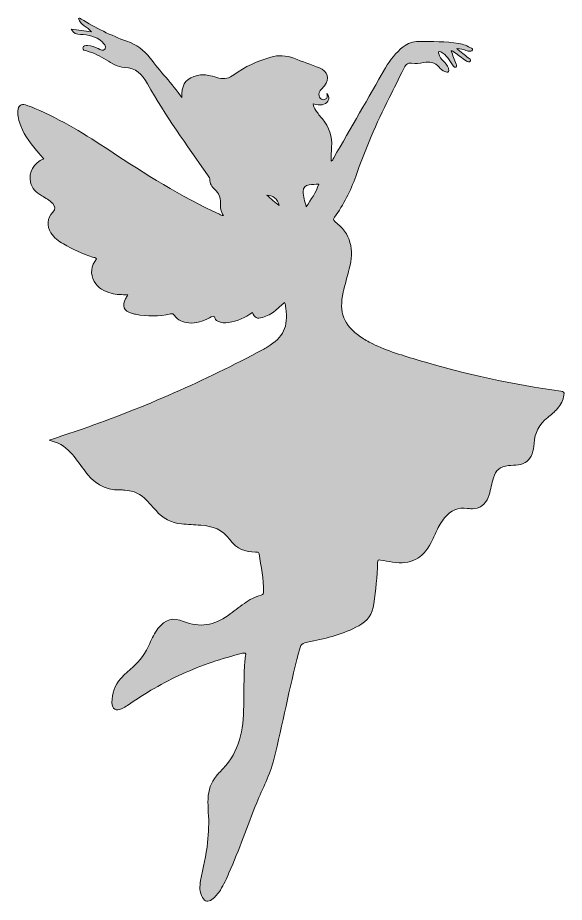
# Model space of a CAD drawing. Header units: inches. Extents: x 13 to 3566, y -2567 to -26.
# Drawn here: x 1153.5 to 1426.5, y -1510.8 to -1069.5 of the extents above; entities that cross this region are included whole.
import ezdxf

# ---------------------------------------------------------------- set-up
doc = ezdxf.new("R2010")
doc.units = ezdxf.units.IN
doc.header["$MEASUREMENT"] = 0
doc.layers.add('Layer 1', color=7, linetype='Continuous')

# ---------------------------------------------------------------- blocks, each defined once
blk = doc.blocks.new('block 17')
at = {"layer": 'Layer 1', "true_color": 0xffffff}
h = blk.add_hatch(color=7, dxfattribs=at)
h.dxf.hatch_style = 2
edge = h.paths.add_edge_path()
edge.add_spline(control_points=[(1169.2, -1280.32), (1174.99, -1278.36), (1180.36, -1276.59), (1185.7, -1274.73), (1216.79, -1263.92), (1246.83, -1250.71), (1275.83, -1235.12), (1276.62, -1234.69), (1277.4, -1234.24), (1278.18, -1233.78), (1286.23, -1228.97), (1288.78, -1223.63), (1287.41, -1214.36), (1287.27, -1213.43), (1287.43, -1212.42), (1286.81, -1211.53), (1285.25, -1212.93), (1283.78, -1214.35), (1282.19, -1215.64), (1280.27, -1217.19), (1278.12, -1218.35), (1275.75, -1219.07), (1273.1, -1219.88), (1271.77, -1219.2), (1270.77, -1216.49), (1267.19, -1219.17), (1263.22, -1220.9), (1258.81, -1221.58), (1257, -1221.85), (1255.21, -1221.87), (1253.55, -1220.94), (1253.11, -1220.69), (1252.48, -1220.37), (1252.39, -1219.98), (1251.81, -1217.54), (1250.55, -1218.67), (1249.3, -1219.28), (1246.03, -1220.88), (1242.67, -1222.14), (1238.92, -1221.77), (1236.04, -1221.49), (1233.53, -1220.43), (1231.81, -1218.02), (1231.26, -1217.26), (1230.78, -1217.13), (1229.89, -1217.31), (1224.09, -1218.54), (1218.26, -1218.63), (1212.42, -1217.46), (1211.73, -1217.32), (1211.03, -1217.18), (1210.36, -1216.97), (1206.5, -1215.76), (1205.51, -1213.27), (1207.45, -1209.67), (1207.74, -1209.12), (1208.05, -1208.57), (1208.48, -1207.79), (1205.59, -1207.66), (1202.89, -1207.7), (1200.28, -1207), (1196.75, -1206.05), (1193.65, -1204.46), (1191.8, -1201.11), (1189.67, -1197.27), (1190.09, -1193.33), (1192.98, -1189.81), (1192.48, -1189.13), (1191.65, -1189.14), (1190.96, -1188.92), (1185.86, -1187.25), (1180.99, -1185.07), (1176.35, -1182.39), (1173.87, -1180.96), (1171.62, -1179.24), (1170.1, -1176.74), (1167.98, -1173.25), (1168.33, -1169.51), (1171.05, -1166.46), (1172.47, -1164.86), (1172.48, -1163.85), (1171.02, -1162.26), (1169.47, -1160.57), (1167.49, -1159.48), (1165.57, -1158.3), (1162.94, -1156.68), (1160.56, -1154.86), (1159.92, -1151.55), (1158.97, -1146.58), (1161.45, -1142.08), (1166.59, -1139.82), (1165.79, -1138.92), (1165.04, -1138.08), (1164.29, -1137.23), (1160.58, -1133.08), (1157.11, -1128.77), (1155.07, -1123.5), (1154.13, -1121.08), (1153.55, -1118.58), (1153.66, -1115.96), (1153.77, -1113.49), (1155.09, -1112.41), (1157.5, -1113.02), (1159.11, -1113.44), (1160.65, -1114.13), (1162.19, -1114.78), (1175.43, -1120.37), (1187.63, -1127.85), (1199.53, -1135.8), (1217.12, -1147.56), (1235.08, -1158.67), (1254.31, -1167.57), (1254.88, -1167.83), (1255.37, -1168.3), (1256.32, -1168.24), (1254.83, -1166.24), (1254.72, -1164.03), (1254.76, -1161.79), (1254.8, -1159.21), (1253.99, -1157.01), (1252.05, -1155.22), (1250.54, -1153.84), (1249.37, -1152.26), (1249.44, -1150.05), (1249.47, -1149.14), (1248.76, -1148.54), (1248.29, -1147.87), (1237.93, -1133.01), (1227.3, -1118.33), (1218.4, -1102.54), (1215.66, -1097.67), (1212.69, -1094.52), (1206.82, -1094.26), (1203.56, -1094.12), (1200.61, -1092.25), (1197.75, -1090.59), (1194.64, -1088.78), (1191.57, -1086.89), (1187.97, -1086.09), (1187.15, -1085.91), (1185.92, -1085.65), (1186.08, -1084.53), (1186.25, -1083.38), (1187.5, -1083.33), (1188.45, -1083.31), (1190.38, -1083.29), (1192.01, -1084.32), (1193.77, -1084.93), (1194.88, -1085.33), (1196.28, -1086.53), (1197.2, -1084.97), (1198.06, -1083.5), (1196.65, -1082.57), (1195.7, -1081.61), (1192.68, -1078.57), (1188.81, -1078.08), (1184.84, -1077.81), (1183.11, -1077.69), (1181.38, -1077.54), (1180.32, -1075.29), (1183.83, -1075.74), (1187.03, -1076.15), (1190.41, -1076.58), (1188.38, -1074.04), (1184.82, -1073.22), (1183.86, -1069.86), (1184.54, -1069.49), (1184.85, -1069.93), (1185.18, -1070.14), (1192.44, -1074.62), (1200.08, -1078.33), (1208.09, -1081.25), (1212.77, -1082.96), (1216.59, -1085.66), (1219.65, -1089.62), (1224.76, -1096.24), (1230.46, -1102.39), (1235.52, -1109.34), (1235.52, -1108.69), (1235.5, -1108.03), (1235.52, -1107.38), (1235.72, -1102.22), (1238.18, -1099.35), (1243.25, -1098.25), (1245.45, -1097.77), (1247.6, -1097.92), (1249.75, -1098.46), (1251.19, -1098.83), (1252.62, -1099.2), (1254.05, -1099.58), (1256.8, -1100.29), (1259.16, -1099.69), (1261.48, -1097.98), (1267.03, -1093.9), (1273.27, -1091.12), (1279.86, -1089.17), (1283.72, -1088.03), (1287.62, -1088.26), (1291.43, -1089.72), (1295.7, -1091.36), (1300, -1092.91), (1304.27, -1094.55), (1308.3, -1096.09), (1309.37, -1099.92), (1306.77, -1103.41), (1306.35, -1103.98), (1305.83, -1104.47), (1305.35, -1104.99), (1304.82, -1105.57), (1304.35, -1106.16), (1304.11, -1106.93), (1303.77, -1108.02), (1303.98, -1108.98), (1304.77, -1109.77), (1305.42, -1110.43), (1306.26, -1110.57), (1307.1, -1110.21), (1308.26, -1109.72), (1308.22, -1108.7), (1307.83, -1107.24), (1309.24, -1108.71), (1309.16, -1109.89), (1308.38, -1111.08), (1307.08, -1113.05), (1304.75, -1113.54), (1301.16, -1112.54), (1301.23, -1113.8), (1301.76, -1114.81), (1302.39, -1115.72), (1303.42, -1117.2), (1304.5, -1118.65), (1305.69, -1120), (1309.27, -1124.06), (1310.59, -1128.82), (1310.31, -1134.13), (1310.19, -1136.38), (1310.1, -1138.63), (1309.99, -1141.08), (1310.87, -1140.72), (1311.03, -1140), (1311.34, -1139.46), (1319.96, -1124.5), (1328.55, -1109.51), (1337.18, -1094.56), (1339.52, -1090.52), (1342.35, -1086.86), (1346.08, -1083.96), (1348.34, -1082.2), (1350.82, -1081.29), (1353.76, -1081.32), (1360.46, -1081.38), (1367.16, -1081.33), (1373.82, -1082.37), (1376.11, -1082.73), (1378.12, -1083.63), (1380.1, -1084.73), (1380.42, -1084.91), (1380.86, -1085.08), (1380.71, -1085.57), (1380.58, -1086), (1380.13, -1086.03), (1379.77, -1086.14), (1378.91, -1086.38), (1378.1, -1086.1), (1377.33, -1085.79), (1376, -1085.27), (1374.65, -1084.91), (1372.75, -1084.86), (1374.88, -1086.58), (1376.7, -1088.04), (1378.5, -1089.53), (1379.01, -1089.96), (1380.05, -1090.38), (1379.61, -1091.09), (1379.09, -1091.93), (1378.06, -1091.46), (1377.39, -1090.99), (1375.38, -1089.6), (1373.43, -1088.11), (1371.44, -1086.68), (1371.05, -1086.4), (1370.72, -1085.97), (1369.94, -1085.99), (1370.79, -1088.27), (1371.61, -1090.49), (1372.43, -1092.7), (1372.6, -1093.16), (1373, -1093.71), (1372.44, -1094.09), (1371.8, -1094.52), (1371.34, -1093.99), (1371, -1093.53), (1370.06, -1092.23), (1369.17, -1090.88), (1368.25, -1089.56), (1367.35, -1088.28), (1366.28, -1087.18), (1364.8, -1086.56), (1364.45, -1086.42), (1364.06, -1086.15), (1363.72, -1086.47), (1363.37, -1086.79), (1363.68, -1087.19), (1363.77, -1087.54), (1364.11, -1088.98), (1365.08, -1090.03), (1366.03, -1091.08), (1367.01, -1092.18), (1368.12, -1093.2), (1368.58, -1094.68), (1368.75, -1095.23), (1369.09, -1095.84), (1368.66, -1096.32), (1368.14, -1096.89), (1367.43, -1096.54), (1366.84, -1096.33), (1365.66, -1095.9), (1364.73, -1095.06), (1363.93, -1094.15), (1361.81, -1091.72), (1359.17, -1091.29), (1356.19, -1091.85), (1354.23, -1092.22), (1352.29, -1092.52), (1350.25, -1092.17), (1348.03, -1091.79), (1347.03, -1093.49), (1346.2, -1095.11), (1343.77, -1099.87), (1341.45, -1104.69), (1339.05, -1109.46), (1332.65, -1122.19), (1326.95, -1135.22), (1322.32, -1148.71), (1319.81, -1155.99), (1316.18, -1162.75), (1311.76, -1169.06), (1311.22, -1169.82), (1310.86, -1170.35), (1311.86, -1171.1), (1319.99, -1177.2), (1321.6, -1185.34), (1319.11, -1194.72), (1318.07, -1198.64), (1316.95, -1202.55), (1316.06, -1206.5), (1313.81, -1216.44), (1316.41, -1222.94), (1324.76, -1228.71), (1326.62, -1230), (1328.58, -1231.12), (1330.6, -1232.11), (1338.09, -1235.81), (1346.09, -1238.1), (1354.04, -1240.48), (1377.22, -1247.42), (1400.81, -1252.52), (1424.79, -1255.75), (1426.17, -1255.93), (1426.48, -1256.42), (1426.31, -1257.73), (1425.98, -1260.34), (1424.79, -1262.49), (1423.11, -1264.42), (1421.62, -1266.13), (1419.95, -1267.66), (1418.16, -1269.03), (1413.9, -1272.3), (1411.68, -1276.57), (1411.4, -1281.93), (1411.31, -1283.66), (1410.93, -1285.37), (1410.34, -1287.02), (1409.2, -1290.25), (1406.94, -1292.12), (1403.56, -1292.55), (1401.9, -1292.77), (1400.22, -1292.82), (1398.55, -1292.97), (1394.48, -1293.34), (1392.2, -1295.14), (1391.07, -1299.09), (1390.27, -1301.87), (1389.73, -1304.73), (1388.93, -1307.51), (1387.85, -1311.27), (1385.58, -1313.89), (1381.48, -1314.39), (1380.4, -1314.52), (1379.28, -1314.44), (1378.21, -1314.28), (1373.47, -1313.55), (1369.77, -1315.3), (1366.78, -1318.89), (1365.08, -1320.94), (1363.79, -1323.23), (1362.66, -1325.63), (1361.76, -1327.55), (1360.9, -1329.5), (1359.93, -1331.39), (1355.71, -1339.52), (1349.77, -1342.49), (1340.67, -1341.07), (1338.7, -1340.76), (1336.71, -1340.5), (1334.77, -1340.07), (1333.5, -1339.79), (1333.27, -1340.2), (1333.23, -1341.38), (1332.98, -1348.27), (1332.35, -1355.13), (1331.45, -1361.98), (1330.79, -1367.01), (1328.18, -1370.53), (1323.8, -1372.89), (1316.28, -1376.94), (1308.15, -1379.12), (1299.83, -1380.71), (1294.9, -1381.66), (1295.08, -1381.66), (1293.8, -1386.46), (1289.1, -1404.01), (1285.89, -1421.9), (1281.47, -1439.51), (1279.56, -1447.12), (1275.8, -1454.01), (1272.88, -1461.23), (1268.18, -1472.8), (1264.12, -1484.63), (1259.05, -1496.06), (1257.75, -1499), (1256.48, -1501.97), (1254.75, -1504.7), (1253.61, -1506.51), (1252.26, -1508.15), (1250.49, -1509.39), (1248.46, -1510.82), (1247.2, -1510.56), (1245.87, -1508.41), (1244.24, -1505.76), (1244.33, -1502.84), (1244.89, -1499.96), (1246.13, -1493.65), (1247.74, -1487.4), (1248.35, -1480.96), (1248.82, -1475.95), (1249.14, -1470.95), (1248.73, -1465.91), (1248.55, -1463.66), (1248.53, -1461.39), (1248.61, -1459.14), (1248.77, -1454.91), (1250.05, -1451.05), (1252.79, -1447.74), (1253.32, -1447.1), (1253.81, -1446.39), (1254.41, -1445.82), (1263.26, -1437.5), (1266.12, -1426.86), (1266.34, -1415.18), (1266.46, -1408.42), (1266.53, -1401.65), (1266.71, -1394.88), (1266.77, -1392.57), (1266.93, -1390.23), (1267.35, -1387.96), (1267.67, -1386.24), (1266.99, -1386.3), (1265.78, -1386.6), (1255.49, -1389.12), (1245.5, -1392.48), (1235.85, -1396.85), (1226.19, -1401.23), (1217.04, -1406.48), (1208.39, -1412.6), (1207.55, -1413.2), (1206.67, -1413.77), (1205.75, -1414.2), (1202.6, -1415.69), (1200.61, -1414.54), (1200.62, -1411.08), (1200.63, -1406.63), (1201.95, -1402.54), (1204.99, -1399.21), (1206.81, -1397.21), (1208.83, -1395.39), (1210.87, -1393.61), (1214.69, -1390.29), (1217.57, -1386.34), (1219.51, -1381.66), (1220.6, -1379.05), (1221.8, -1376.47), (1223.59, -1374.24), (1227.23, -1369.71), (1231.01, -1368.48), (1236.39, -1370.66), (1244.44, -1373.92), (1251.76, -1372.74), (1258.64, -1367.71), (1261.34, -1365.73), (1264.01, -1363.7), (1266.72, -1361.73), (1269.29, -1359.85), (1272.03, -1358.3), (1275.15, -1357.56), (1276.12, -1357.33), (1276.35, -1356.85), (1276.36, -1355.94), (1276.37, -1349.52), (1275.04, -1343.27), (1274.1, -1336.96), (1273.92, -1335.73), (1272.99, -1336.11), (1272.3, -1336.12), (1267.15, -1336.16), (1262.85, -1334.41), (1259.72, -1330.17), (1259.64, -1330.07), (1259.54, -1329.99), (1259.46, -1329.88), (1255.9, -1324.9), (1250.81, -1323.02), (1244.94, -1322.69), (1241.72, -1322.5), (1238.51, -1322.27), (1235.3, -1322), (1230.15, -1321.58), (1225.98, -1319.26), (1222.61, -1315.4), (1221.12, -1313.7), (1219.59, -1312.04), (1218.05, -1310.39), (1215.06, -1307.18), (1211.39, -1305.4), (1206.97, -1305.22), (1206.26, -1305.19), (1205.55, -1305.02), (1204.85, -1305.04), (1196.81, -1305.38), (1191.19, -1301.32), (1186.69, -1295.14), (1184.53, -1292.17), (1182.49, -1289.1), (1179.98, -1286.4), (1176.87, -1283.07), (1173.7, -1281.24), (1169.2, -1280.32)], knot_values=[0, 0, 0, 0, 1, 1, 1, 2, 2, 2, 3, 3, 3, 4, 4, 4, 5, 5, 5, 6, 6, 6, 7, 7, 7, 8, 8, 8, 9, 9, 9, 10, 10, 10, 11, 11, 11, 12, 12, 12, 13, 13, 13, 14, 14, 14, 15, 15, 15, 16, 16, 16, 17, 17, 17, 18, 18, 18, 19, 19, 19, 20, 20, 20, 21, 21, 21, 22, 22, 22, 23, 23, 23, 24, 24, 24, 25, 25, 25, 26, 26, 26, 27, 27, 27, 28, 28, 28, 29, 29, 29, 30, 30, 30, 31, 31, 31, 32, 32, 32, 33, 33, 33, 34, 34, 34, 35, 35, 35, 36, 36, 36, 37, 37, 37, 38, 38, 38, 39, 39, 39, 40, 40, 40, 41, 41, 41, 42, 42, 42, 43, 43, 43, 44, 44, 44, 45, 45, 45, 46, 46, 46, 47, 47, 47, 48, 48, 48, 49, 49, 49, 50, 50, 50, 51, 51, 51, 52, 52, 52, 53, 53, 53, 54, 54, 54, 55, 55, 55, 56, 56, 56, 57, 57, 57, 58, 58, 58, 59, 59, 59, 60, 60, 60, 61, 61, 61, 62, 62, 62, 63, 63, 63, 64, 64, 64, 65, 65, 65, 66, 66, 66, 67, 67, 67, 68, 68, 68, 69, 69, 69, 70, 70, 70, 71, 71, 71, 72, 72, 72, 73, 73, 73, 74, 74, 74, 75, 75, 75, 76, 76, 76, 77, 77, 77, 78, 78, 78, 79, 79, 79, 80, 80, 80, 81, 81, 81, 82, 82, 82, 83, 83, 83, 84, 84, 84, 85, 85, 85, 86, 86, 86, 87, 87, 87, 88, 88, 88, 89, 89, 89, 90, 90, 90, 91, 91, 91, 92, 92, 92, 93, 93, 93, 94, 94, 94, 95, 95, 95, 96, 96, 96, 97, 97, 97, 98, 98, 98, 99, 99, 99, 100, 100, 100, 101, 101, 101, 102, 102, 102, 103, 103, 103, 104, 104, 104, 105, 105, 105, 106, 106, 106, 107, 107, 107, 108, 108, 108, 109, 109, 109, 110, 110, 110, 111, 111, 111, 112, 112, 112, 113, 113, 113, 114, 114, 114, 115, 115, 115, 116, 116, 116, 117, 117, 117, 118, 118, 118, 119, 119, 119, 120, 120, 120, 121, 121, 121, 122, 122, 122, 123, 123, 123, 124, 124, 124, 125, 125, 125, 126, 126, 126, 127, 127, 127, 128, 128, 128, 129, 129, 129, 130, 130, 130, 131, 131, 131, 132, 132, 132, 133, 133, 133, 134, 134, 134, 135, 135, 135, 136, 136, 136, 137, 137, 137, 138, 138, 138, 139, 139, 139, 140, 140, 140, 141, 141, 141, 142, 142, 142, 143, 143, 143, 144, 144, 144, 145, 145, 145, 146, 146, 146, 147, 147, 147, 148, 148, 148, 149, 149, 149, 150, 150, 150, 151, 151, 151, 152, 152, 152, 153, 153, 153, 154, 154, 154, 155, 155, 155, 156, 156, 156, 157, 157, 157, 158, 158, 158, 159, 159, 159, 160, 160, 160, 161, 161, 161, 162, 162, 162, 163, 163, 163, 164, 164, 164, 165, 165, 165, 166, 166, 166, 167, 167, 167, 168, 168, 168, 169, 169, 169, 170, 170, 170, 171, 171, 171, 172, 172, 172, 173, 173, 173, 174, 174, 174, 175, 175, 175, 176, 176, 176, 177, 177, 177, 178, 178, 178, 179, 179, 179, 180, 180, 180, 181, 181, 181, 182, 182, 182, 182], degree=3, periodic=1)
edge = h.paths.add_edge_path()
edge.add_spline(control_points=[(1303.84, -1152.54), (1302.16, -1152.66), (1300.56, -1152.65), (1299, -1152.92), (1297.31, -1153.22), (1295.97, -1154.16), (1296.02, -1156.12), (1296.08, -1158.67), (1296.8, -1161.09), (1297.65, -1163.88), (1299.99, -1160), (1302.64, -1156.77), (1303.84, -1152.54)], knot_values=[0, 0, 0, 0, 1, 1, 1, 2, 2, 2, 3, 3, 3, 4, 4, 4, 4], degree=3, periodic=1)
edge = h.paths.add_edge_path()
edge.add_spline(control_points=[(1284.1, -1163.24), (1283.36, -1159.95), (1280.85, -1157.84), (1277.92, -1158.11), (1280.02, -1159.85), (1282.01, -1161.5), (1284.1, -1163.24)], knot_values=[0, 0, 0, 0, 1, 1, 1, 2, 2, 2, 2], degree=3, periodic=1)
at = {"layer": 'Layer 1', "lineweight": 0}
for points, knots in [([(1169.2, -1280.32), (1174.99, -1278.36), (1180.36, -1276.59), (1185.7, -1274.73), (1216.79, -1263.92), (1246.83, -1250.71), (1275.83, -1235.12), (1276.62, -1234.69), (1277.4, -1234.24), (1278.18, -1233.78), (1286.23, -1228.97), (1288.78, -1223.63), (1287.41, -1214.36), (1287.27, -1213.43), (1287.43, -1212.42), (1286.81, -1211.53), (1285.25, -1212.93), (1283.78, -1214.35), (1282.19, -1215.64), (1280.27, -1217.19), (1278.12, -1218.35), (1275.75, -1219.07), (1273.1, -1219.88), (1271.77, -1219.2), (1270.77, -1216.49), (1267.19, -1219.17), (1263.22, -1220.9), (1258.81, -1221.58), (1257, -1221.85), (1255.21, -1221.87), (1253.55, -1220.94), (1253.11, -1220.69), (1252.48, -1220.37), (1252.39, -1219.98), (1251.81, -1217.54), (1250.55, -1218.67), (1249.3, -1219.28), (1246.03, -1220.88), (1242.67, -1222.14), (1238.92, -1221.77), (1236.04, -1221.49), (1233.53, -1220.43), (1231.81, -1218.02), (1231.26, -1217.26), (1230.78, -1217.13), (1229.89, -1217.31), (1224.09, -1218.54), (1218.26, -1218.63), (1212.42, -1217.46), (1211.73, -1217.32), (1211.03, -1217.18), (1210.36, -1216.97), (1206.5, -1215.76), (1205.51, -1213.27), (1207.45, -1209.67), (1207.74, -1209.12), (1208.05, -1208.57), (1208.48, -1207.79), (1205.59, -1207.66), (1202.89, -1207.7), (1200.28, -1207), (1196.75, -1206.05), (1193.65, -1204.46), (1191.8, -1201.11), (1189.67, -1197.27), (1190.09, -1193.33), (1192.98, -1189.81), (1192.48, -1189.13), (1191.65, -1189.14), (1190.96, -1188.92), (1185.86, -1187.25), (1180.99, -1185.07), (1176.35, -1182.39), (1173.87, -1180.96), (1171.62, -1179.24), (1170.1, -1176.74), (1167.98, -1173.25), (1168.33, -1169.51), (1171.05, -1166.46), (1172.47, -1164.86), (1172.48, -1163.85), (1171.02, -1162.26), (1169.47, -1160.57), (1167.49, -1159.48), (1165.57, -1158.3), (1162.94, -1156.68), (1160.56, -1154.86), (1159.92, -1151.55), (1158.97, -1146.58), (1161.45, -1142.08), (1166.59, -1139.82), (1165.79, -1138.92), (1165.04, -1138.08), (1164.29, -1137.23), (1160.58, -1133.08), (1157.11, -1128.77), (1155.07, -1123.5), (1154.13, -1121.08), (1153.55, -1118.58), (1153.66, -1115.96), (1153.77, -1113.49), (1155.09, -1112.41), (1157.5, -1113.02), (1159.11, -1113.44), (1160.65, -1114.13), (1162.19, -1114.78), (1175.43, -1120.37), (1187.63, -1127.85), (1199.53, -1135.8), (1217.12, -1147.56), (1235.08, -1158.67), (1254.31, -1167.57), (1254.88, -1167.83), (1255.37, -1168.3), (1256.32, -1168.24), (1254.83, -1166.24), (1254.72, -1164.03), (1254.76, -1161.79), (1254.8, -1159.21), (1253.99, -1157.01), (1252.05, -1155.22), (1250.54, -1153.84), (1249.37, -1152.26), (1249.44, -1150.05), (1249.47, -1149.14), (1248.76, -1148.54), (1248.29, -1147.87), (1237.93, -1133.01), (1227.3, -1118.33), (1218.4, -1102.54), (1215.66, -1097.67), (1212.69, -1094.52), (1206.82, -1094.26), (1203.56, -1094.12), (1200.61, -1092.25), (1197.75, -1090.59), (1194.64, -1088.78), (1191.57, -1086.89), (1187.97, -1086.09), (1187.15, -1085.91), (1185.92, -1085.65), (1186.08, -1084.53), (1186.25, -1083.38), (1187.5, -1083.33), (1188.45, -1083.31), (1190.38, -1083.29), (1192.01, -1084.32), (1193.77, -1084.93), (1194.88, -1085.33), (1196.28, -1086.53), (1197.2, -1084.97), (1198.06, -1083.5), (1196.65, -1082.57), (1195.7, -1081.61), (1192.68, -1078.57), (1188.81, -1078.08), (1184.84, -1077.81), (1183.11, -1077.69), (1181.38, -1077.54), (1180.32, -1075.29), (1183.83, -1075.74), (1187.03, -1076.15), (1190.41, -1076.58), (1188.38, -1074.04), (1184.82, -1073.22), (1183.86, -1069.86), (1184.54, -1069.49), (1184.85, -1069.93), (1185.18, -1070.14), (1192.44, -1074.62), (1200.08, -1078.33), (1208.09, -1081.25), (1212.77, -1082.96), (1216.59, -1085.66), (1219.65, -1089.62), (1224.76, -1096.24), (1230.46, -1102.39), (1235.52, -1109.34), (1235.52, -1108.69), (1235.5, -1108.03), (1235.52, -1107.38), (1235.72, -1102.22), (1238.18, -1099.35), (1243.25, -1098.25), (1245.45, -1097.77), (1247.6, -1097.92), (1249.75, -1098.46), (1251.19, -1098.83), (1252.62, -1099.2), (1254.05, -1099.58), (1256.8, -1100.29), (1259.16, -1099.69), (1261.48, -1097.98), (1267.03, -1093.9), (1273.27, -1091.12), (1279.86, -1089.17), (1283.72, -1088.03), (1287.62, -1088.26), (1291.43, -1089.72), (1295.7, -1091.36), (1300, -1092.91), (1304.27, -1094.55), (1308.3, -1096.09), (1309.37, -1099.92), (1306.77, -1103.41), (1306.35, -1103.98), (1305.83, -1104.47), (1305.35, -1104.99), (1304.82, -1105.57), (1304.35, -1106.16), (1304.11, -1106.93), (1303.77, -1108.02), (1303.98, -1108.98), (1304.77, -1109.77), (1305.42, -1110.43), (1306.26, -1110.57), (1307.1, -1110.21), (1308.26, -1109.72), (1308.22, -1108.7), (1307.83, -1107.24), (1309.24, -1108.71), (1309.16, -1109.89), (1308.38, -1111.08), (1307.08, -1113.05), (1304.75, -1113.54), (1301.16, -1112.54), (1301.23, -1113.8), (1301.76, -1114.81), (1302.39, -1115.72), (1303.42, -1117.2), (1304.5, -1118.65), (1305.69, -1120), (1309.27, -1124.06), (1310.59, -1128.82), (1310.31, -1134.13), (1310.19, -1136.38), (1310.1, -1138.63), (1309.99, -1141.08), (1310.87, -1140.72), (1311.03, -1140), (1311.34, -1139.46), (1319.96, -1124.5), (1328.55, -1109.51), (1337.18, -1094.56), (1339.52, -1090.52), (1342.35, -1086.86), (1346.08, -1083.96), (1348.34, -1082.2), (1350.82, -1081.29), (1353.76, -1081.32), (1360.46, -1081.38), (1367.16, -1081.33), (1373.82, -1082.37), (1376.11, -1082.73), (1378.12, -1083.63), (1380.1, -1084.73), (1380.42, -1084.91), (1380.86, -1085.08), (1380.71, -1085.57), (1380.58, -1086), (1380.13, -1086.03), (1379.77, -1086.14), (1378.91, -1086.38), (1378.1, -1086.1), (1377.33, -1085.79), (1376, -1085.27), (1374.65, -1084.91), (1372.75, -1084.86), (1374.88, -1086.58), (1376.7, -1088.04), (1378.5, -1089.53), (1379.01, -1089.96), (1380.05, -1090.38), (1379.61, -1091.09), (1379.09, -1091.93), (1378.06, -1091.46), (1377.39, -1090.99), (1375.38, -1089.6), (1373.43, -1088.11), (1371.44, -1086.68), (1371.05, -1086.4), (1370.72, -1085.97), (1369.94, -1085.99), (1370.79, -1088.27), (1371.61, -1090.49), (1372.43, -1092.7), (1372.6, -1093.16), (1373, -1093.71), (1372.44, -1094.09), (1371.8, -1094.52), (1371.34, -1093.99), (1371, -1093.53), (1370.06, -1092.23), (1369.17, -1090.88), (1368.25, -1089.56), (1367.35, -1088.28), (1366.28, -1087.18), (1364.8, -1086.56), (1364.45, -1086.42), (1364.06, -1086.15), (1363.72, -1086.47), (1363.37, -1086.79), (1363.68, -1087.19), (1363.77, -1087.54), (1364.11, -1088.98), (1365.08, -1090.03), (1366.03, -1091.08), (1367.01, -1092.18), (1368.12, -1093.2), (1368.58, -1094.68), (1368.75, -1095.23), (1369.09, -1095.84), (1368.66, -1096.32), (1368.14, -1096.89), (1367.43, -1096.54), (1366.84, -1096.33), (1365.66, -1095.9), (1364.73, -1095.06), (1363.93, -1094.15), (1361.81, -1091.72), (1359.17, -1091.29), (1356.19, -1091.85), (1354.23, -1092.22), (1352.29, -1092.52), (1350.25, -1092.17), (1348.03, -1091.79), (1347.03, -1093.49), (1346.2, -1095.11), (1343.77, -1099.87), (1341.45, -1104.69), (1339.05, -1109.46), (1332.65, -1122.19), (1326.95, -1135.22), (1322.32, -1148.71), (1319.81, -1155.99), (1316.18, -1162.75), (1311.76, -1169.06), (1311.22, -1169.82), (1310.86, -1170.35), (1311.86, -1171.1), (1319.99, -1177.2), (1321.6, -1185.34), (1319.11, -1194.72), (1318.07, -1198.64), (1316.95, -1202.55), (1316.06, -1206.5), (1313.81, -1216.44), (1316.41, -1222.94), (1324.76, -1228.71), (1326.62, -1230), (1328.58, -1231.12), (1330.6, -1232.11), (1338.09, -1235.81), (1346.09, -1238.1), (1354.04, -1240.48), (1377.22, -1247.42), (1400.81, -1252.52), (1424.79, -1255.75), (1426.17, -1255.93), (1426.48, -1256.42), (1426.31, -1257.73), (1425.98, -1260.34), (1424.79, -1262.49), (1423.11, -1264.42), (1421.62, -1266.13), (1419.95, -1267.66), (1418.16, -1269.03), (1413.9, -1272.3), (1411.68, -1276.57), (1411.4, -1281.93), (1411.31, -1283.66), (1410.93, -1285.37), (1410.34, -1287.02), (1409.2, -1290.25), (1406.94, -1292.12), (1403.56, -1292.55), (1401.9, -1292.77), (1400.22, -1292.82), (1398.55, -1292.97), (1394.48, -1293.34), (1392.2, -1295.14), (1391.07, -1299.09), (1390.27, -1301.87), (1389.73, -1304.73), (1388.93, -1307.51), (1387.85, -1311.27), (1385.58, -1313.89), (1381.48, -1314.39), (1380.4, -1314.52), (1379.28, -1314.44), (1378.21, -1314.28), (1373.47, -1313.55), (1369.77, -1315.3), (1366.78, -1318.89), (1365.08, -1320.94), (1363.79, -1323.23), (1362.66, -1325.63), (1361.76, -1327.55), (1360.9, -1329.5), (1359.93, -1331.39), (1355.71, -1339.52), (1349.77, -1342.49), (1340.67, -1341.07), (1338.7, -1340.76), (1336.71, -1340.5), (1334.77, -1340.07), (1333.5, -1339.79), (1333.27, -1340.2), (1333.23, -1341.38), (1332.98, -1348.27), (1332.35, -1355.13), (1331.45, -1361.98), (1330.79, -1367.01), (1328.18, -1370.53), (1323.8, -1372.89), (1316.28, -1376.94), (1308.15, -1379.12), (1299.83, -1380.71), (1294.9, -1381.66), (1295.08, -1381.66), (1293.8, -1386.46), (1289.1, -1404.01), (1285.89, -1421.9), (1281.47, -1439.51), (1279.56, -1447.12), (1275.8, -1454.01), (1272.88, -1461.23), (1268.18, -1472.8), (1264.12, -1484.63), (1259.05, -1496.06), (1257.75, -1499), (1256.48, -1501.97), (1254.75, -1504.7), (1253.61, -1506.51), (1252.26, -1508.15), (1250.49, -1509.39), (1248.46, -1510.82), (1247.2, -1510.56), (1245.87, -1508.41), (1244.24, -1505.76), (1244.33, -1502.84), (1244.89, -1499.96), (1246.13, -1493.65), (1247.74, -1487.4), (1248.35, -1480.96), (1248.82, -1475.95), (1249.14, -1470.95), (1248.73, -1465.91), (1248.55, -1463.66), (1248.53, -1461.39), (1248.61, -1459.14), (1248.77, -1454.91), (1250.05, -1451.05), (1252.79, -1447.74), (1253.32, -1447.1), (1253.81, -1446.39), (1254.41, -1445.82), (1263.26, -1437.5), (1266.12, -1426.86), (1266.34, -1415.18), (1266.46, -1408.42), (1266.53, -1401.65), (1266.71, -1394.88), (1266.77, -1392.57), (1266.93, -1390.23), (1267.35, -1387.96), (1267.67, -1386.24), (1266.99, -1386.3), (1265.78, -1386.6), (1255.49, -1389.12), (1245.5, -1392.48), (1235.85, -1396.85), (1226.19, -1401.23), (1217.04, -1406.48), (1208.39, -1412.6), (1207.55, -1413.2), (1206.67, -1413.77), (1205.75, -1414.2), (1202.6, -1415.69), (1200.61, -1414.54), (1200.62, -1411.08), (1200.63, -1406.63), (1201.95, -1402.54), (1204.99, -1399.21), (1206.81, -1397.21), (1208.83, -1395.39), (1210.87, -1393.61), (1214.69, -1390.29), (1217.57, -1386.34), (1219.51, -1381.66), (1220.6, -1379.05), (1221.8, -1376.47), (1223.59, -1374.24), (1227.23, -1369.71), (1231.01, -1368.48), (1236.39, -1370.66), (1244.44, -1373.92), (1251.76, -1372.74), (1258.64, -1367.71), (1261.34, -1365.73), (1264.01, -1363.7), (1266.72, -1361.73), (1269.29, -1359.85), (1272.03, -1358.3), (1275.15, -1357.56), (1276.12, -1357.33), (1276.35, -1356.85), (1276.36, -1355.94), (1276.37, -1349.52), (1275.04, -1343.27), (1274.1, -1336.96), (1273.92, -1335.73), (1272.99, -1336.11), (1272.3, -1336.12), (1267.15, -1336.16), (1262.85, -1334.41), (1259.72, -1330.17), (1259.64, -1330.07), (1259.54, -1329.99), (1259.46, -1329.88), (1255.9, -1324.9), (1250.81, -1323.02), (1244.94, -1322.69), (1241.72, -1322.5), (1238.51, -1322.27), (1235.3, -1322), (1230.15, -1321.58), (1225.98, -1319.26), (1222.61, -1315.4), (1221.12, -1313.7), (1219.59, -1312.04), (1218.05, -1310.39), (1215.06, -1307.18), (1211.39, -1305.4), (1206.97, -1305.22), (1206.26, -1305.19), (1205.55, -1305.02), (1204.85, -1305.04), (1196.81, -1305.38), (1191.19, -1301.32), (1186.69, -1295.14), (1184.53, -1292.17), (1182.49, -1289.1), (1179.98, -1286.4), (1176.87, -1283.07), (1173.7, -1281.24), (1169.2, -1280.32)], [0, 0, 0, 0, 1, 1, 1, 2, 2, 2, 3, 3, 3, 4, 4, 4, 5, 5, 5, 6, 6, 6, 7, 7, 7, 8, 8, 8, 9, 9, 9, 10, 10, 10, 11, 11, 11, 12, 12, 12, 13, 13, 13, 14, 14, 14, 15, 15, 15, 16, 16, 16, 17, 17, 17, 18, 18, 18, 19, 19, 19, 20, 20, 20, 21, 21, 21, 22, 22, 22, 23, 23, 23, 24, 24, 24, 25, 25, 25, 26, 26, 26, 27, 27, 27, 28, 28, 28, 29, 29, 29, 30, 30, 30, 31, 31, 31, 32, 32, 32, 33, 33, 33, 34, 34, 34, 35, 35, 35, 36, 36, 36, 37, 37, 37, 38, 38, 38, 39, 39, 39, 40, 40, 40, 41, 41, 41, 42, 42, 42, 43, 43, 43, 44, 44, 44, 45, 45, 45, 46, 46, 46, 47, 47, 47, 48, 48, 48, 49, 49, 49, 50, 50, 50, 51, 51, 51, 52, 52, 52, 53, 53, 53, 54, 54, 54, 55, 55, 55, 56, 56, 56, 57, 57, 57, 58, 58, 58, 59, 59, 59, 60, 60, 60, 61, 61, 61, 62, 62, 62, 63, 63, 63, 64, 64, 64, 65, 65, 65, 66, 66, 66, 67, 67, 67, 68, 68, 68, 69, 69, 69, 70, 70, 70, 71, 71, 71, 72, 72, 72, 73, 73, 73, 74, 74, 74, 75, 75, 75, 76, 76, 76, 77, 77, 77, 78, 78, 78, 79, 79, 79, 80, 80, 80, 81, 81, 81, 82, 82, 82, 83, 83, 83, 84, 84, 84, 85, 85, 85, 86, 86, 86, 87, 87, 87, 88, 88, 88, 89, 89, 89, 90, 90, 90, 91, 91, 91, 92, 92, 92, 93, 93, 93, 94, 94, 94, 95, 95, 95, 96, 96, 96, 97, 97, 97, 98, 98, 98, 99, 99, 99, 100, 100, 100, 101, 101, 101, 102, 102, 102, 103, 103, 103, 104, 104, 104, 105, 105, 105, 106, 106, 106, 107, 107, 107, 108, 108, 108, 109, 109, 109, 110, 110, 110, 111, 111, 111, 112, 112, 112, 113, 113, 113, 114, 114, 114, 115, 115, 115, 116, 116, 116, 117, 117, 117, 118, 118, 118, 119, 119, 119, 120, 120, 120, 121, 121, 121, 122, 122, 122, 123, 123, 123, 124, 124, 124, 125, 125, 125, 126, 126, 126, 127, 127, 127, 128, 128, 128, 129, 129, 129, 130, 130, 130, 131, 131, 131, 132, 132, 132, 133, 133, 133, 134, 134, 134, 135, 135, 135, 136, 136, 136, 137, 137, 137, 138, 138, 138, 139, 139, 139, 140, 140, 140, 141, 141, 141, 142, 142, 142, 143, 143, 143, 144, 144, 144, 145, 145, 145, 146, 146, 146, 147, 147, 147, 148, 148, 148, 149, 149, 149, 150, 150, 150, 151, 151, 151, 152, 152, 152, 153, 153, 153, 154, 154, 154, 155, 155, 155, 156, 156, 156, 157, 157, 157, 158, 158, 158, 159, 159, 159, 160, 160, 160, 161, 161, 161, 162, 162, 162, 163, 163, 163, 164, 164, 164, 165, 165, 165, 166, 166, 166, 167, 167, 167, 168, 168, 168, 169, 169, 169, 170, 170, 170, 171, 171, 171, 172, 172, 172, 173, 173, 173, 174, 174, 174, 175, 175, 175, 176, 176, 176, 177, 177, 177, 178, 178, 178, 179, 179, 179, 180, 180, 180, 181, 181, 181, 182, 182, 182, 182]), ([(1303.84, -1152.54), (1302.16, -1152.66), (1300.56, -1152.65), (1299, -1152.92), (1297.31, -1153.22), (1295.97, -1154.16), (1296.02, -1156.12), (1296.08, -1158.67), (1296.8, -1161.09), (1297.65, -1163.88), (1299.99, -1160), (1302.64, -1156.77), (1303.84, -1152.54)], [0, 0, 0, 0, 1, 1, 1, 2, 2, 2, 3, 3, 3, 4, 4, 4, 4]), ([(1284.1, -1163.24), (1283.36, -1159.95), (1280.85, -1157.84), (1277.92, -1158.11), (1280.02, -1159.85), (1282.01, -1161.5), (1284.1, -1163.24)], [0, 0, 0, 0, 1, 1, 1, 2, 2, 2, 2])]:
    blk.add_open_spline(points, degree=3, knots=knots, dxfattribs=at)

msp = doc.modelspace()

# ---------------------------------------------------------------- block references
at = {"layer": 'Layer 1'}
msp.add_blockref('block 17', (0, 0), dxfattribs=at)

doc.saveas('drawing.dxf')
